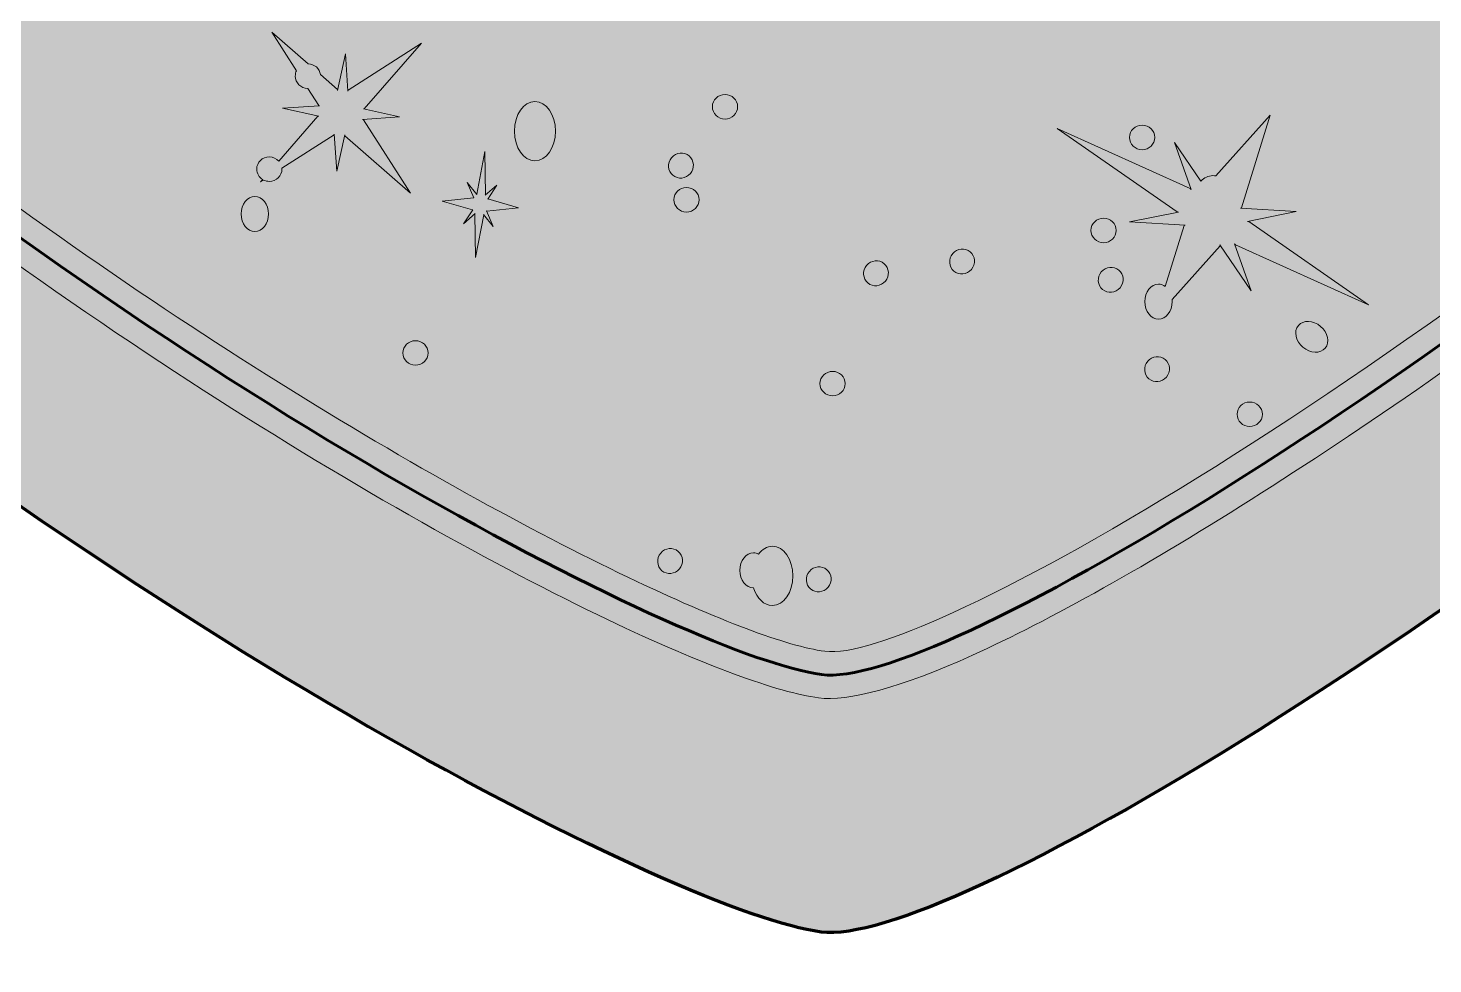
# Model space of a CAD drawing. Header units: millimetres. Extents: x 2.1 to 56, y 0.5 to 70.6.
# Drawn here: x 19.32 to 36.51, y 0.5 to 11.95 of the extents above; entities that cross this region are included whole.
import ezdxf

# ---------------------------------------------------------------- set-up
doc = ezdxf.new("R2010")
doc.units = ezdxf.units.MM

msp = doc.modelspace()

# ---------------------------------------------------------------- hatches: boundary and pattern name
at = {"true_color": 0x000000, "transparency": 33554687}
h = msp.add_hatch(color=18, dxfattribs=at)
edge = h.paths.add_edge_path(flags=0)
edge.add_spline(control_points=[(2.18, 58.849), (2.121, 62.163), (15.096, 70.58), (29.023, 70.516), (41.935, 70.457), (56.015, 62.173), (56, 58.849), (55.929, 43.515), (56.034, 43.399), (55.624, 27.611), (55.341, 16.727), (31.99, 0.499), (29.023, 0.889), (25.602, 1.338), (2.776, 14.306), (2.557, 29.116), (2.372, 41.574), (2.358, 48.941), (2.18, 58.849)], knot_values=[0, 0, 0, 0, 1, 1, 1, 2, 2, 2, 3, 3, 3, 4, 4, 4, 5, 5, 5, 6, 6, 6, 6], degree=3, periodic=1)
at = {"true_color": 0xffffff, "transparency": 33554687}
h = msp.add_hatch(color=7, dxfattribs=at)
edge = h.paths.add_edge_path(flags=0)
edge.add_spline(control_points=[(22.188, 10.097), (22.144, 10.124), (22.114, 10.171), (22.114, 10.225), (22.114, 10.308), (22.183, 10.375), (22.268, 10.375), (22.315, 10.375), (22.357, 10.355), (22.385, 10.323), (22.385, 10.323), (22.864, 10.871), (22.864, 10.871), (22.864, 10.871), (22.874, 10.873), (22.874, 10.873), (22.874, 10.873), (22.43, 10.97), (22.43, 10.97), (22.43, 10.97), (22.884, 11), (22.884, 11), (22.884, 11), (22.874, 11.003), (22.874, 11.003), (22.874, 11.003), (22.739, 11.213), (22.739, 11.213), (22.654, 11.214), (22.586, 11.281), (22.586, 11.363), (22.586, 11.387), (22.591, 11.409), (22.601, 11.429), (22.601, 11.429), (22.298, 11.901), (22.298, 11.901), (22.298, 11.901), (22.742, 11.513), (22.742, 11.513), (22.82, 11.513), (22.885, 11.455), (22.893, 11.381), (22.893, 11.381), (23.101, 11.199), (23.101, 11.199), (23.101, 11.199), (23.103, 11.189), (23.103, 11.189), (23.103, 11.189), (23.2, 11.634), (23.2, 11.634), (23.2, 11.634), (23.23, 11.18), (23.23, 11.18), (23.23, 11.18), (23.233, 11.19), (23.233, 11.19), (23.233, 11.19), (24.131, 11.766), (24.131, 11.766), (24.131, 11.766), (23.429, 10.962), (23.429, 10.962), (23.429, 10.962), (23.419, 10.961), (23.419, 10.961), (23.419, 10.961), (23.863, 10.864), (23.863, 10.864), (23.863, 10.864), (23.41, 10.833), (23.41, 10.833), (23.41, 10.833), (23.419, 10.83), (23.419, 10.83), (23.419, 10.83), (23.996, 9.932), (23.996, 9.932), (23.996, 9.932), (23.192, 10.634), (23.192, 10.634), (23.192, 10.634), (23.191, 10.644), (23.191, 10.644), (23.191, 10.644), (23.094, 10.2), (23.094, 10.2), (23.094, 10.2), (23.063, 10.654), (23.063, 10.654), (23.063, 10.654), (23.06, 10.644), (23.06, 10.644), (23.06, 10.644), (22.423, 10.235), (22.423, 10.235), (22.423, 10.232), (22.423, 10.228), (22.423, 10.225), (22.423, 10.142), (22.354, 10.075), (22.268, 10.075), (22.243, 10.075), (22.22, 10.081), (22.199, 10.091), (22.199, 10.091), (22.162, 10.068), (22.162, 10.068), (22.162, 10.068), (22.188, 10.097), (22.188, 10.097)], knot_values=[0, 0, 0, 0, 1, 1, 1, 2, 2, 2, 3, 3, 3, 4, 4, 4, 5, 5, 5, 6, 6, 6, 7, 7, 7, 8, 8, 8, 9, 9, 9, 10, 10, 10, 11, 11, 11, 12, 12, 12, 13, 13, 13, 14, 14, 14, 15, 15, 15, 16, 16, 16, 17, 17, 17, 18, 18, 18, 19, 19, 19, 20, 20, 20, 21, 21, 21, 22, 22, 22, 23, 23, 23, 24, 24, 24, 25, 25, 25, 26, 26, 26, 27, 27, 27, 28, 28, 28, 29, 29, 29, 30, 30, 30, 31, 31, 31, 32, 32, 32, 33, 33, 33, 34, 34, 34, 35, 35, 35, 36, 36, 36, 37, 37, 37, 37], degree=3, periodic=1)
h = msp.add_hatch(color=7, dxfattribs=at)
edge = h.paths.add_edge_path(flags=0)
edge.add_spline(control_points=[(25.52, 11.053), (25.658, 11.053), (25.771, 10.89), (25.771, 10.69), (25.771, 10.489), (25.658, 10.327), (25.52, 10.327), (25.381, 10.327), (25.269, 10.489), (25.269, 10.69), (25.269, 10.89), (25.381, 11.053), (25.52, 11.053)], knot_values=[0, 0, 0, 0, 1, 1, 1, 2, 2, 2, 3, 3, 3, 4, 4, 4, 4], degree=3, periodic=1)
h = msp.add_hatch(color=7, dxfattribs=at)
edge = h.paths.add_edge_path(flags=0)
edge.add_spline(control_points=[(27.846, 11.138), (27.931, 11.138), (28, 11.071), (28, 10.988), (28, 10.906), (27.931, 10.838), (27.846, 10.838), (27.76, 10.838), (27.691, 10.906), (27.691, 10.988), (27.691, 11.071), (27.76, 11.138), (27.846, 11.138)], knot_values=[0, 0, 0, 0, 1, 1, 1, 2, 2, 2, 3, 3, 3, 4, 4, 4, 4], degree=3, periodic=1)
h = msp.add_hatch(color=7, dxfattribs=at)
edge = h.paths.add_edge_path(flags=0)
edge.add_spline(control_points=[(33.235, 8.79), (33.235, 8.79), (33.466, 9.535), (33.466, 9.535), (33.466, 9.535), (33.478, 9.539), (33.478, 9.539), (33.478, 9.539), (32.798, 9.58), (32.798, 9.58), (32.798, 9.58), (33.395, 9.7), (33.395, 9.7), (33.395, 9.7), (33.379, 9.702), (33.379, 9.702), (33.379, 9.702), (31.912, 10.723), (31.912, 10.723), (31.912, 10.723), (33.541, 9.989), (33.541, 9.989), (33.541, 9.989), (33.551, 9.976), (33.551, 9.976), (33.551, 9.976), (33.347, 10.55), (33.347, 10.55), (33.347, 10.55), (33.67, 10.079), (33.67, 10.079), (33.711, 10.121), (33.761, 10.145), (33.815, 10.145), (33.829, 10.145), (33.842, 10.144), (33.855, 10.141), (33.855, 10.141), (34.52, 10.884), (34.52, 10.884), (34.52, 10.884), (34.169, 9.751), (34.169, 9.751), (34.169, 9.751), (34.157, 9.747), (34.157, 9.747), (34.157, 9.747), (34.838, 9.706), (34.838, 9.706), (34.838, 9.706), (34.241, 9.586), (34.241, 9.586), (34.241, 9.586), (34.256, 9.584), (34.256, 9.584), (34.256, 9.584), (35.724, 8.563), (35.724, 8.563), (35.724, 8.563), (34.094, 9.297), (34.094, 9.297), (34.094, 9.297), (34.084, 9.31), (34.084, 9.31), (34.084, 9.31), (34.288, 8.736), (34.288, 8.736), (34.288, 8.736), (33.903, 9.299), (33.903, 9.299), (33.903, 9.299), (33.906, 9.286), (33.906, 9.286), (33.906, 9.286), (33.318, 8.63), (33.318, 8.63), (33.319, 8.621), (33.319, 8.613), (33.319, 8.604), (33.319, 8.486), (33.244, 8.389), (33.152, 8.389), (33.06, 8.389), (32.985, 8.486), (32.985, 8.604), (32.985, 8.722), (33.06, 8.818), (33.152, 8.818), (33.182, 8.818), (33.211, 8.808), (33.235, 8.79)], knot_values=[0, 0, 0, 0, 1, 1, 1, 2, 2, 2, 3, 3, 3, 4, 4, 4, 5, 5, 5, 6, 6, 6, 7, 7, 7, 8, 8, 8, 9, 9, 9, 10, 10, 10, 11, 11, 11, 12, 12, 12, 13, 13, 13, 14, 14, 14, 15, 15, 15, 16, 16, 16, 17, 17, 17, 18, 18, 18, 19, 19, 19, 20, 20, 20, 21, 21, 21, 22, 22, 22, 23, 23, 23, 24, 24, 24, 25, 25, 25, 26, 26, 26, 27, 27, 27, 28, 28, 28, 29, 29, 29, 30, 30, 30, 30], degree=3, periodic=1)
h = msp.add_hatch(color=7, dxfattribs=at)
edge = h.paths.add_edge_path(flags=0)
edge.add_spline(control_points=[(32.951, 10.763), (33.037, 10.763), (33.106, 10.696), (33.106, 10.613), (33.106, 10.531), (33.037, 10.463), (32.951, 10.463), (32.866, 10.463), (32.797, 10.531), (32.797, 10.613), (32.797, 10.696), (32.866, 10.763), (32.951, 10.763)], knot_values=[0, 0, 0, 0, 1, 1, 1, 2, 2, 2, 3, 3, 3, 4, 4, 4, 4], degree=3, periodic=1)
msp.add_hatch(color=7, dxfattribs=at).paths.add_polyline_path([(24.772, 9.872), (24.69, 10.062), (24.808, 9.915), (24.807, 9.919), (24.907, 10.44), (24.915, 9.91), (24.912, 9.905), (25.055, 10.03), (24.941, 9.858), (24.944, 9.86), (25.317, 9.752), (24.931, 9.71), (24.928, 9.713), (25.01, 9.524), (24.891, 9.671), (24.893, 9.667), (24.793, 9.145), (24.785, 9.676), (24.788, 9.68), (24.645, 9.556), (24.759, 9.728), (24.756, 9.726), (24.383, 9.834), (24.769, 9.875)], flags=0)
h = msp.add_hatch(color=7, dxfattribs=at)
edge = h.paths.add_edge_path(flags=0)
edge.add_spline(control_points=[(27.192, 10.365), (27.247, 10.43), (27.343, 10.439), (27.406, 10.386), (27.47, 10.333), (27.476, 10.237), (27.422, 10.171), (27.367, 10.106), (27.271, 10.097), (27.207, 10.15), (27.144, 10.203), (27.137, 10.299), (27.192, 10.365)], knot_values=[0, 0, 0, 0, 1, 1, 1, 2, 2, 2, 3, 3, 3, 4, 4, 4, 4], degree=3, periodic=1)
h = msp.add_hatch(color=7, dxfattribs=at)
edge = h.paths.add_edge_path(flags=0)
edge.add_spline(control_points=[(27.374, 10), (27.459, 10), (27.529, 9.933), (27.529, 9.85), (27.529, 9.767), (27.459, 9.7), (27.374, 9.7), (27.289, 9.7), (27.22, 9.767), (27.22, 9.85), (27.22, 9.933), (27.289, 10), (27.374, 10)], knot_values=[0, 0, 0, 0, 1, 1, 1, 2, 2, 2, 3, 3, 3, 4, 4, 4, 4], degree=3, periodic=1)
h = msp.add_hatch(color=7, dxfattribs=at)
edge = h.paths.add_edge_path(flags=0)
edge.add_spline(control_points=[(22.091, 9.891), (22.183, 9.891), (22.258, 9.795), (22.258, 9.677), (22.258, 9.558), (22.183, 9.462), (22.091, 9.462), (21.999, 9.462), (21.924, 9.558), (21.924, 9.677), (21.924, 9.795), (21.999, 9.891), (22.091, 9.891)], knot_values=[0, 0, 0, 0, 1, 1, 1, 2, 2, 2, 3, 3, 3, 4, 4, 4, 4], degree=3, periodic=1)
h = msp.add_hatch(color=7, dxfattribs=at)
edge = h.paths.add_edge_path(flags=0)
edge.add_spline(control_points=[(32.48, 9.625), (32.565, 9.625), (32.634, 9.558), (32.634, 9.475), (32.634, 9.392), (32.565, 9.325), (32.48, 9.325), (32.395, 9.325), (32.325, 9.392), (32.325, 9.475), (32.325, 9.558), (32.395, 9.625), (32.48, 9.625)], knot_values=[0, 0, 0, 0, 1, 1, 1, 2, 2, 2, 3, 3, 3, 4, 4, 4, 4], degree=3, periodic=1)
h = msp.add_hatch(color=7, dxfattribs=at)
edge = h.paths.add_edge_path(flags=0)
edge.add_spline(control_points=[(29.579, 9.047), (29.634, 9.112), (29.73, 9.122), (29.793, 9.068), (29.857, 9.015), (29.864, 8.919), (29.809, 8.854), (29.754, 8.789), (29.658, 8.779), (29.595, 8.832), (29.531, 8.885), (29.524, 8.982), (29.579, 9.047)], knot_values=[0, 0, 0, 0, 1, 1, 1, 2, 2, 2, 3, 3, 3, 4, 4, 4, 4], degree=3, periodic=1)
h = msp.add_hatch(color=7, dxfattribs=at)
edge = h.paths.add_edge_path(flags=0)
edge.add_spline(control_points=[(30.633, 9.191), (30.687, 9.256), (30.783, 9.266), (30.847, 9.213), (30.91, 9.159), (30.917, 9.063), (30.862, 8.998), (30.807, 8.933), (30.711, 8.923), (30.648, 8.976), (30.585, 9.03), (30.578, 9.126), (30.633, 9.191)], knot_values=[0, 0, 0, 0, 1, 1, 1, 2, 2, 2, 3, 3, 3, 4, 4, 4, 4], degree=3, periodic=1)
h = msp.add_hatch(color=7, dxfattribs=at)
edge = h.paths.add_edge_path(flags=0)
edge.add_spline(control_points=[(32.452, 8.967), (32.507, 9.032), (32.603, 9.042), (32.667, 8.989), (32.73, 8.935), (32.737, 8.839), (32.682, 8.774), (32.627, 8.709), (32.531, 8.699), (32.468, 8.752), (32.404, 8.806), (32.397, 8.902), (32.452, 8.967)], knot_values=[0, 0, 0, 0, 1, 1, 1, 2, 2, 2, 3, 3, 3, 4, 4, 4, 4], degree=3, periodic=1)
h = msp.add_hatch(color=7, dxfattribs=at)
edge = h.paths.add_edge_path(flags=0)
edge.add_spline(control_points=[(34.864, 8.311), (34.923, 8.382), (35.045, 8.377), (35.136, 8.301), (35.226, 8.225), (35.252, 8.105), (35.192, 8.035), (35.133, 7.964), (35.011, 7.969), (34.92, 8.045), (34.83, 8.121), (34.804, 8.24), (34.864, 8.311)], knot_values=[0, 0, 0, 0, 1, 1, 1, 2, 2, 2, 3, 3, 3, 4, 4, 4, 4], degree=3, periodic=1)
h = msp.add_hatch(color=7, dxfattribs=at)
edge = h.paths.add_edge_path(flags=0)
edge.add_spline(control_points=[(24.057, 8.125), (24.142, 8.125), (24.212, 8.058), (24.212, 7.975), (24.212, 7.892), (24.142, 7.825), (24.057, 7.825), (23.972, 7.825), (23.903, 7.892), (23.903, 7.975), (23.903, 8.058), (23.972, 8.125), (24.057, 8.125)], knot_values=[0, 0, 0, 0, 1, 1, 1, 2, 2, 2, 3, 3, 3, 4, 4, 4, 4], degree=3, periodic=1)
h = msp.add_hatch(color=7, dxfattribs=at)
edge = h.paths.add_edge_path(flags=0)
edge.add_spline(control_points=[(33.02, 7.874), (33.075, 7.939), (33.171, 7.948), (33.234, 7.895), (33.297, 7.842), (33.304, 7.746), (33.249, 7.68), (33.194, 7.615), (33.099, 7.605), (33.035, 7.659), (32.972, 7.712), (32.965, 7.808), (33.02, 7.874)], knot_values=[0, 0, 0, 0, 1, 1, 1, 2, 2, 2, 3, 3, 3, 4, 4, 4, 4], degree=3, periodic=1)
h = msp.add_hatch(color=7, dxfattribs=at)
edge = h.paths.add_edge_path(flags=0)
edge.add_spline(control_points=[(29.163, 7.75), (29.248, 7.75), (29.317, 7.683), (29.317, 7.6), (29.317, 7.517), (29.248, 7.45), (29.163, 7.45), (29.078, 7.45), (29.008, 7.517), (29.008, 7.6), (29.008, 7.683), (29.078, 7.75), (29.163, 7.75)], knot_values=[0, 0, 0, 0, 1, 1, 1, 2, 2, 2, 3, 3, 3, 4, 4, 4, 4], degree=3, periodic=1)
h = msp.add_hatch(color=7, dxfattribs=at)
edge = h.paths.add_edge_path(flags=0)
edge.add_spline(control_points=[(34.268, 7.375), (34.354, 7.375), (34.423, 7.308), (34.423, 7.225), (34.423, 7.142), (34.354, 7.075), (34.268, 7.075), (34.183, 7.075), (34.114, 7.142), (34.114, 7.225), (34.114, 7.308), (34.183, 7.375), (34.268, 7.375)], knot_values=[0, 0, 0, 0, 1, 1, 1, 2, 2, 2, 3, 3, 3, 4, 4, 4, 4], degree=3, periodic=1)
h = msp.add_hatch(color=7, dxfattribs=at)
edge = h.paths.add_edge_path(flags=0)
edge.add_spline(control_points=[(27.059, 5.526), (27.114, 5.591), (27.21, 5.601), (27.273, 5.547), (27.336, 5.494), (27.343, 5.398), (27.288, 5.332), (27.233, 5.267), (27.137, 5.258), (27.074, 5.311), (27.011, 5.364), (27.004, 5.46), (27.059, 5.526)], knot_values=[0, 0, 0, 0, 1, 1, 1, 2, 2, 2, 3, 3, 3, 4, 4, 4, 4], degree=3, periodic=1)
h = msp.add_hatch(color=7, dxfattribs=at)
edge = h.paths.add_edge_path(flags=0)
edge.add_spline(control_points=[(28.196, 5.1), (28.196, 5.1), (28.194, 5.1), (28.194, 5.1), (28.102, 5.1), (28.027, 5.196), (28.027, 5.314), (28.027, 5.433), (28.102, 5.529), (28.194, 5.529), (28.216, 5.529), (28.237, 5.524), (28.256, 5.514), (28.301, 5.573), (28.36, 5.61), (28.426, 5.61), (28.564, 5.61), (28.677, 5.447), (28.677, 5.247), (28.677, 5.047), (28.564, 4.884), (28.426, 4.884), (28.323, 4.884), (28.235, 4.973), (28.196, 5.1)], knot_values=[0, 0, 0, 0, 1, 1, 1, 2, 2, 2, 3, 3, 3, 4, 4, 4, 5, 5, 5, 6, 6, 6, 7, 7, 7, 8, 8, 8, 8], degree=3, periodic=1)
h = msp.add_hatch(color=7, dxfattribs=at)
edge = h.paths.add_edge_path(flags=0)
edge.add_spline(control_points=[(28.879, 5.302), (28.933, 5.367), (29.029, 5.376), (29.093, 5.323), (29.156, 5.27), (29.163, 5.174), (29.108, 5.108), (29.053, 5.043), (28.957, 5.033), (28.894, 5.087), (28.831, 5.14), (28.824, 5.236), (28.879, 5.302)], knot_values=[0, 0, 0, 0, 1, 1, 1, 2, 2, 2, 3, 3, 3, 4, 4, 4, 4], degree=3, periodic=1)

# ---------------------------------------------------------------- linework, layer by layer
at = {"color": 18, "linetype": 'Continuous', "lineweight": 9, "true_color": 0x000000}
msp.add_lwpolyline([(24.772, 9.872), (24.69, 10.062), (24.808, 9.915), (24.807, 9.919), (24.907, 10.44), (24.915, 9.91), (24.912, 9.905), (25.055, 10.03), (24.941, 9.858), (24.944, 9.86), (25.317, 9.752), (24.931, 9.71), (24.928, 9.713), (25.01, 9.524), (24.891, 9.671), (24.893, 9.667), (24.793, 9.145), (24.785, 9.676), (24.788, 9.68), (24.645, 9.556), (24.759, 9.728), (24.756, 9.726), (24.383, 9.834), (24.769, 9.875), (24.772, 9.872)], close=True, dxfattribs=at)
at = {"color": 7, "linetype": 'Continuous', "lineweight": 158, "true_color": 0xffffff}
msp.add_open_spline([(2.18, 58.849), (2.358, 48.941), (2.372, 41.574), (2.557, 29.116), (2.776, 14.306), (25.602, 1.338), (29.023, 0.889), (31.99, 0.499), (55.341, 16.727), (55.624, 27.611), (56.034, 43.399), (55.929, 43.515), (56, 58.849), (56.015, 62.173), (41.935, 70.457), (29.023, 70.516), (15.096, 70.58), (2.121, 62.163), (2.18, 58.849)], degree=3, knots=[0, 0, 0, 0, 1, 1, 1, 2, 2, 2, 3, 3, 3, 4, 4, 4, 5, 5, 5, 6, 6, 6, 6], dxfattribs=at)
at = {"color": 18, "linetype": 'Continuous', "lineweight": 9, "true_color": 0x000000}
for points, knots in [([(54.172, 51.633), (54.147, 42.936), (54.164, 40.895), (53.847, 28.675), (53.783, 26.218), (52.481, 23.466), (50.482, 20.715), (47.528, 16.65), (43.056, 12.573), (38.944, 9.44), (35.741, 6.998), (32.755, 5.129), (30.875, 4.276), (30.005, 3.881), (29.348, 3.708), (28.991, 3.755), (28.501, 3.819), (27.594, 4.146), (26.407, 4.713), (23.715, 6), (19.533, 8.526), (15.533, 11.868), (9.787, 16.671), (4.436, 23.161), (4.333, 30.067), (4.163, 41.555), (4.151, 48.349), (3.986, 57.485), (3.979, 57.897), (4.154, 58.391), (4.515, 58.931), (5.009, 59.672), (5.855, 60.522), (6.993, 61.401), (11.337, 64.754), (19.966, 68.578), (29.029, 68.537), (37.429, 68.499), (46.36, 64.715), (50.958, 61.389), (52.161, 60.518), (53.071, 59.676), (53.607, 58.939), (54, 58.399), (54.196, 57.904), (54.194, 57.489), (54.184, 55.311), (54.177, 53.467), (54.173, 51.851), (54.201, 51.78), (54.2, 51.702), (54.172, 51.633)], [0, 0, 0, 0, 1, 1, 1, 2, 2, 2, 3, 3, 3, 4, 4, 4, 5, 5, 5, 6, 6, 6, 7, 7, 7, 8, 8, 8, 9, 9, 9, 10, 10, 10, 11, 11, 11, 12, 12, 12, 13, 13, 13, 14, 14, 14, 15, 15, 15, 16, 16, 16, 17, 17, 17, 17]), ([(53.375, 32.803), (53.585, 41.525), (53.575, 44.031), (53.597, 51.666), (52.67, 52.775), (44.08, 62.555), (29.09, 62.551), (13.964, 62.547), (5.441, 52.2), (4.658, 51.208), (4.715, 46.84), (4.751, 42.647), (4.809, 37.645), (4.812, 37.645), (4.815, 37.646), (4.819, 37.646), (4.911, 37.646), (4.986, 37.549), (4.986, 37.431), (4.986, 37.313), (4.911, 37.217), (4.819, 37.217), (4.819, 37.217), (4.814, 37.217), (4.814, 37.217), (4.825, 36.294), (4.837, 35.344), (4.849, 34.36), (4.892, 34.472), (4.975, 34.548), (5.069, 34.548), (5.208, 34.548), (5.32, 34.385), (5.32, 34.185), (5.32, 33.985), (5.208, 33.822), (5.069, 33.822), (4.978, 33.822), (4.898, 33.893), (4.854, 33.998), (4.871, 32.749), (4.889, 31.446), (4.909, 30.075), (5.009, 23.323), (10.284, 17.005), (15.902, 12.31), (16.27, 12.003), (16.639, 11.702), (17.009, 11.409), (16.986, 11.464), (16.973, 11.528), (16.973, 11.597), (16.973, 11.797), (17.085, 11.96), (17.224, 11.96), (17.362, 11.96), (17.475, 11.797), (17.475, 11.597), (17.475, 11.4), (17.366, 11.24), (17.231, 11.234), (20.762, 8.462), (24.29, 6.363), (26.656, 5.232), (27.764, 4.702), (28.608, 4.385), (29.066, 4.325), (29.365, 4.286), (29.906, 4.468), (30.637, 4.8), (32.265, 5.538), (34.73, 7.051), (37.445, 9.038), (37.436, 9.057), (37.431, 9.078), (37.431, 9.1), (37.431, 9.183), (37.5, 9.25), (37.586, 9.25), (37.624, 9.25), (37.658, 9.237), (37.685, 9.215), (37.986, 9.437), (38.29, 9.664), (38.596, 9.897), (39.471, 10.565), (40.364, 11.275), (41.254, 12.019), (41.233, 12.045), (41.22, 12.078), (41.22, 12.113), (41.22, 12.196), (41.289, 12.263), (41.374, 12.263), (41.419, 12.263), (41.459, 12.245), (41.487, 12.215), (44.655, 14.885), (47.777, 17.972), (50.016, 21.054), (51.936, 23.696), (53.21, 26.33), (53.271, 28.69), (53.31, 30.199), (53.345, 31.552), (53.374, 32.782), (53.374, 32.782), (52.448, 32.427), (52.448, 32.427), (52.448, 32.427), (52.439, 32.43), (52.439, 32.43), (52.439, 32.43), (52.786, 32.137), (52.786, 32.137), (52.786, 32.137), (52.371, 32.322), (52.371, 32.322), (52.371, 32.322), (52.378, 32.315), (52.378, 32.315), (52.378, 32.315), (52.468, 31.252), (52.468, 31.252), (52.468, 31.252), (52.085, 32.248), (52.085, 32.248), (52.085, 32.248), (52.089, 32.257), (52.089, 32.257), (52.089, 32.257), (51.795, 31.91), (51.795, 31.91), (51.795, 31.91), (51.98, 32.325), (51.98, 32.325), (51.98, 32.325), (51.973, 32.318), (51.973, 32.318), (51.973, 32.318), (50.91, 32.228), (50.91, 32.228), (50.91, 32.228), (51.906, 32.61), (51.906, 32.61), (51.906, 32.61), (51.916, 32.607), (51.916, 32.607), (51.916, 32.607), (51.568, 32.901), (51.568, 32.901), (51.568, 32.901), (51.984, 32.716), (51.984, 32.716), (51.984, 32.716), (51.977, 32.723), (51.977, 32.723), (51.977, 32.723), (51.887, 33.786), (51.887, 33.786), (51.887, 33.786), (52.269, 32.79), (52.269, 32.79), (52.269, 32.79), (52.266, 32.78), (52.266, 32.78), (52.266, 32.78), (52.559, 33.128), (52.559, 33.128), (52.559, 33.128), (52.374, 32.712), (52.374, 32.712), (52.374, 32.712), (52.381, 32.719), (52.381, 32.719), (52.381, 32.719), (53.375, 32.803), (53.375, 32.803)], [0, 0, 0, 0, 1, 1, 1, 2, 2, 2, 3, 3, 3, 4, 4, 4, 5, 5, 5, 6, 6, 6, 7, 7, 7, 8, 8, 8, 9, 9, 9, 10, 10, 10, 11, 11, 11, 12, 12, 12, 13, 13, 13, 14, 14, 14, 15, 15, 15, 16, 16, 16, 17, 17, 17, 18, 18, 18, 19, 19, 19, 20, 20, 20, 21, 21, 21, 22, 22, 22, 23, 23, 23, 24, 24, 24, 25, 25, 25, 26, 26, 26, 27, 27, 27, 28, 28, 28, 29, 29, 29, 30, 30, 30, 31, 31, 31, 32, 32, 32, 33, 33, 33, 34, 34, 34, 35, 35, 35, 36, 36, 36, 37, 37, 37, 38, 38, 38, 39, 39, 39, 40, 40, 40, 41, 41, 41, 42, 42, 42, 43, 43, 43, 44, 44, 44, 45, 45, 45, 46, 46, 46, 47, 47, 47, 48, 48, 48, 49, 49, 49, 50, 50, 50, 51, 51, 51, 52, 52, 52, 53, 53, 53, 54, 54, 54, 55, 55, 55, 56, 56, 56, 57, 57, 57, 58, 58, 58, 59, 59, 59, 59]), ([(22.188, 10.097), (22.144, 10.124), (22.114, 10.171), (22.114, 10.225), (22.114, 10.308), (22.183, 10.375), (22.268, 10.375), (22.315, 10.375), (22.357, 10.355), (22.385, 10.323), (22.385, 10.323), (22.864, 10.871), (22.864, 10.871), (22.864, 10.871), (22.874, 10.873), (22.874, 10.873), (22.874, 10.873), (22.43, 10.97), (22.43, 10.97), (22.43, 10.97), (22.884, 11), (22.884, 11), (22.884, 11), (22.874, 11.003), (22.874, 11.003), (22.874, 11.003), (22.739, 11.213), (22.739, 11.213), (22.654, 11.214), (22.586, 11.281), (22.586, 11.363), (22.586, 11.387), (22.591, 11.409), (22.601, 11.429), (22.601, 11.429), (22.298, 11.901), (22.298, 11.901), (22.298, 11.901), (22.742, 11.513), (22.742, 11.513), (22.82, 11.513), (22.885, 11.455), (22.893, 11.381), (22.893, 11.381), (23.101, 11.199), (23.101, 11.199), (23.101, 11.199), (23.103, 11.189), (23.103, 11.189), (23.103, 11.189), (23.2, 11.634), (23.2, 11.634), (23.2, 11.634), (23.23, 11.18), (23.23, 11.18), (23.23, 11.18), (23.233, 11.19), (23.233, 11.19), (23.233, 11.19), (24.131, 11.766), (24.131, 11.766), (24.131, 11.766), (23.429, 10.962), (23.429, 10.962), (23.429, 10.962), (23.419, 10.961), (23.419, 10.961), (23.419, 10.961), (23.863, 10.864), (23.863, 10.864), (23.863, 10.864), (23.41, 10.833), (23.41, 10.833), (23.41, 10.833), (23.419, 10.83), (23.419, 10.83), (23.419, 10.83), (23.996, 9.932), (23.996, 9.932), (23.996, 9.932), (23.192, 10.634), (23.192, 10.634), (23.192, 10.634), (23.191, 10.644), (23.191, 10.644), (23.191, 10.644), (23.094, 10.2), (23.094, 10.2), (23.094, 10.2), (23.063, 10.654), (23.063, 10.654), (23.063, 10.654), (23.06, 10.644), (23.06, 10.644), (23.06, 10.644), (22.423, 10.235), (22.423, 10.235), (22.423, 10.232), (22.423, 10.228), (22.423, 10.225), (22.423, 10.142), (22.354, 10.075), (22.268, 10.075), (22.243, 10.075), (22.22, 10.081), (22.199, 10.091), (22.199, 10.091), (22.162, 10.068), (22.162, 10.068), (22.162, 10.068), (22.188, 10.097), (22.188, 10.097)], [0, 0, 0, 0, 1, 1, 1, 2, 2, 2, 3, 3, 3, 4, 4, 4, 5, 5, 5, 6, 6, 6, 7, 7, 7, 8, 8, 8, 9, 9, 9, 10, 10, 10, 11, 11, 11, 12, 12, 12, 13, 13, 13, 14, 14, 14, 15, 15, 15, 16, 16, 16, 17, 17, 17, 18, 18, 18, 19, 19, 19, 20, 20, 20, 21, 21, 21, 22, 22, 22, 23, 23, 23, 24, 24, 24, 25, 25, 25, 26, 26, 26, 27, 27, 27, 28, 28, 28, 29, 29, 29, 30, 30, 30, 31, 31, 31, 32, 32, 32, 33, 33, 33, 34, 34, 34, 35, 35, 35, 36, 36, 36, 37, 37, 37, 37]), ([(25.52, 11.053), (25.658, 11.053), (25.771, 10.89), (25.771, 10.69), (25.771, 10.489), (25.658, 10.327), (25.52, 10.327), (25.381, 10.327), (25.269, 10.489), (25.269, 10.69), (25.269, 10.89), (25.381, 11.053), (25.52, 11.053)], [0, 0, 0, 0, 1, 1, 1, 2, 2, 2, 3, 3, 3, 4, 4, 4, 4]), ([(27.846, 11.138), (27.931, 11.138), (28, 11.071), (28, 10.988), (28, 10.906), (27.931, 10.838), (27.846, 10.838), (27.76, 10.838), (27.691, 10.906), (27.691, 10.988), (27.691, 11.071), (27.76, 11.138), (27.846, 11.138)], [0, 0, 0, 0, 1, 1, 1, 2, 2, 2, 3, 3, 3, 4, 4, 4, 4]), ([(33.235, 8.79), (33.235, 8.79), (33.466, 9.535), (33.466, 9.535), (33.466, 9.535), (33.478, 9.539), (33.478, 9.539), (33.478, 9.539), (32.798, 9.58), (32.798, 9.58), (32.798, 9.58), (33.395, 9.7), (33.395, 9.7), (33.395, 9.7), (33.379, 9.702), (33.379, 9.702), (33.379, 9.702), (31.912, 10.723), (31.912, 10.723), (31.912, 10.723), (33.541, 9.989), (33.541, 9.989), (33.541, 9.989), (33.551, 9.976), (33.551, 9.976), (33.551, 9.976), (33.347, 10.55), (33.347, 10.55), (33.347, 10.55), (33.67, 10.079), (33.67, 10.079), (33.711, 10.121), (33.761, 10.145), (33.815, 10.145), (33.829, 10.145), (33.842, 10.144), (33.855, 10.141), (33.855, 10.141), (34.52, 10.884), (34.52, 10.884), (34.52, 10.884), (34.169, 9.751), (34.169, 9.751), (34.169, 9.751), (34.157, 9.747), (34.157, 9.747), (34.157, 9.747), (34.838, 9.706), (34.838, 9.706), (34.838, 9.706), (34.241, 9.586), (34.241, 9.586), (34.241, 9.586), (34.256, 9.584), (34.256, 9.584), (34.256, 9.584), (35.724, 8.563), (35.724, 8.563), (35.724, 8.563), (34.094, 9.297), (34.094, 9.297), (34.094, 9.297), (34.084, 9.31), (34.084, 9.31), (34.084, 9.31), (34.288, 8.736), (34.288, 8.736), (34.288, 8.736), (33.903, 9.299), (33.903, 9.299), (33.903, 9.299), (33.906, 9.286), (33.906, 9.286), (33.906, 9.286), (33.318, 8.63), (33.318, 8.63), (33.319, 8.621), (33.319, 8.613), (33.319, 8.604), (33.319, 8.486), (33.244, 8.389), (33.152, 8.389), (33.06, 8.389), (32.985, 8.486), (32.985, 8.604), (32.985, 8.722), (33.06, 8.818), (33.152, 8.818), (33.182, 8.818), (33.211, 8.808), (33.235, 8.79)], [0, 0, 0, 0, 1, 1, 1, 2, 2, 2, 3, 3, 3, 4, 4, 4, 5, 5, 5, 6, 6, 6, 7, 7, 7, 8, 8, 8, 9, 9, 9, 10, 10, 10, 11, 11, 11, 12, 12, 12, 13, 13, 13, 14, 14, 14, 15, 15, 15, 16, 16, 16, 17, 17, 17, 18, 18, 18, 19, 19, 19, 20, 20, 20, 21, 21, 21, 22, 22, 22, 23, 23, 23, 24, 24, 24, 25, 25, 25, 26, 26, 26, 27, 27, 27, 28, 28, 28, 29, 29, 29, 30, 30, 30, 30]), ([(32.951, 10.763), (33.037, 10.763), (33.106, 10.696), (33.106, 10.613), (33.106, 10.531), (33.037, 10.463), (32.951, 10.463), (32.866, 10.463), (32.797, 10.531), (32.797, 10.613), (32.797, 10.696), (32.866, 10.763), (32.951, 10.763)], [0, 0, 0, 0, 1, 1, 1, 2, 2, 2, 3, 3, 3, 4, 4, 4, 4]), ([(27.192, 10.365), (27.247, 10.43), (27.343, 10.439), (27.406, 10.386), (27.47, 10.333), (27.476, 10.237), (27.422, 10.171), (27.367, 10.106), (27.271, 10.097), (27.207, 10.15), (27.144, 10.203), (27.137, 10.299), (27.192, 10.365)], [0, 0, 0, 0, 1, 1, 1, 2, 2, 2, 3, 3, 3, 4, 4, 4, 4]), ([(27.374, 10), (27.459, 10), (27.529, 9.933), (27.529, 9.85), (27.529, 9.767), (27.459, 9.7), (27.374, 9.7), (27.289, 9.7), (27.22, 9.767), (27.22, 9.85), (27.22, 9.933), (27.289, 10), (27.374, 10)], [0, 0, 0, 0, 1, 1, 1, 2, 2, 2, 3, 3, 3, 4, 4, 4, 4]), ([(22.091, 9.891), (22.183, 9.891), (22.258, 9.795), (22.258, 9.677), (22.258, 9.558), (22.183, 9.462), (22.091, 9.462), (21.999, 9.462), (21.924, 9.558), (21.924, 9.677), (21.924, 9.795), (21.999, 9.891), (22.091, 9.891)], [0, 0, 0, 0, 1, 1, 1, 2, 2, 2, 3, 3, 3, 4, 4, 4, 4]), ([(32.48, 9.625), (32.565, 9.625), (32.634, 9.558), (32.634, 9.475), (32.634, 9.392), (32.565, 9.325), (32.48, 9.325), (32.395, 9.325), (32.325, 9.392), (32.325, 9.475), (32.325, 9.558), (32.395, 9.625), (32.48, 9.625)], [0, 0, 0, 0, 1, 1, 1, 2, 2, 2, 3, 3, 3, 4, 4, 4, 4]), ([(29.579, 9.047), (29.634, 9.112), (29.73, 9.122), (29.793, 9.068), (29.857, 9.015), (29.864, 8.919), (29.809, 8.854), (29.754, 8.789), (29.658, 8.779), (29.595, 8.832), (29.531, 8.885), (29.524, 8.982), (29.579, 9.047)], [0, 0, 0, 0, 1, 1, 1, 2, 2, 2, 3, 3, 3, 4, 4, 4, 4]), ([(30.633, 9.191), (30.687, 9.256), (30.783, 9.266), (30.847, 9.213), (30.91, 9.159), (30.917, 9.063), (30.862, 8.998), (30.807, 8.933), (30.711, 8.923), (30.648, 8.976), (30.585, 9.03), (30.578, 9.126), (30.633, 9.191)], [0, 0, 0, 0, 1, 1, 1, 2, 2, 2, 3, 3, 3, 4, 4, 4, 4]), ([(32.452, 8.967), (32.507, 9.032), (32.603, 9.042), (32.667, 8.989), (32.73, 8.935), (32.737, 8.839), (32.682, 8.774), (32.627, 8.709), (32.531, 8.699), (32.468, 8.752), (32.404, 8.806), (32.397, 8.902), (32.452, 8.967)], [0, 0, 0, 0, 1, 1, 1, 2, 2, 2, 3, 3, 3, 4, 4, 4, 4]), ([(34.864, 8.311), (34.923, 8.382), (35.045, 8.377), (35.136, 8.301), (35.226, 8.225), (35.252, 8.105), (35.192, 8.035), (35.133, 7.964), (35.011, 7.969), (34.92, 8.045), (34.83, 8.121), (34.804, 8.24), (34.864, 8.311)], [0, 0, 0, 0, 1, 1, 1, 2, 2, 2, 3, 3, 3, 4, 4, 4, 4]), ([(24.057, 8.125), (24.142, 8.125), (24.212, 8.058), (24.212, 7.975), (24.212, 7.892), (24.142, 7.825), (24.057, 7.825), (23.972, 7.825), (23.903, 7.892), (23.903, 7.975), (23.903, 8.058), (23.972, 8.125), (24.057, 8.125)], [0, 0, 0, 0, 1, 1, 1, 2, 2, 2, 3, 3, 3, 4, 4, 4, 4]), ([(33.02, 7.874), (33.075, 7.939), (33.171, 7.948), (33.234, 7.895), (33.297, 7.842), (33.304, 7.746), (33.249, 7.68), (33.194, 7.615), (33.099, 7.605), (33.035, 7.659), (32.972, 7.712), (32.965, 7.808), (33.02, 7.874)], [0, 0, 0, 0, 1, 1, 1, 2, 2, 2, 3, 3, 3, 4, 4, 4, 4]), ([(29.163, 7.75), (29.248, 7.75), (29.317, 7.683), (29.317, 7.6), (29.317, 7.517), (29.248, 7.45), (29.163, 7.45), (29.078, 7.45), (29.008, 7.517), (29.008, 7.6), (29.008, 7.683), (29.078, 7.75), (29.163, 7.75)], [0, 0, 0, 0, 1, 1, 1, 2, 2, 2, 3, 3, 3, 4, 4, 4, 4]), ([(34.268, 7.375), (34.354, 7.375), (34.423, 7.308), (34.423, 7.225), (34.423, 7.142), (34.354, 7.075), (34.268, 7.075), (34.183, 7.075), (34.114, 7.142), (34.114, 7.225), (34.114, 7.308), (34.183, 7.375), (34.268, 7.375)], [0, 0, 0, 0, 1, 1, 1, 2, 2, 2, 3, 3, 3, 4, 4, 4, 4]), ([(27.059, 5.526), (27.114, 5.591), (27.21, 5.601), (27.273, 5.547), (27.336, 5.494), (27.343, 5.398), (27.288, 5.332), (27.233, 5.267), (27.137, 5.258), (27.074, 5.311), (27.011, 5.364), (27.004, 5.46), (27.059, 5.526)], [0, 0, 0, 0, 1, 1, 1, 2, 2, 2, 3, 3, 3, 4, 4, 4, 4]), ([(28.196, 5.1), (28.196, 5.1), (28.194, 5.1), (28.194, 5.1), (28.102, 5.1), (28.027, 5.196), (28.027, 5.314), (28.027, 5.433), (28.102, 5.529), (28.194, 5.529), (28.216, 5.529), (28.237, 5.524), (28.256, 5.514), (28.301, 5.573), (28.36, 5.61), (28.426, 5.61), (28.564, 5.61), (28.677, 5.447), (28.677, 5.247), (28.677, 5.047), (28.564, 4.884), (28.426, 4.884), (28.323, 4.884), (28.235, 4.973), (28.196, 5.1)], [0, 0, 0, 0, 1, 1, 1, 2, 2, 2, 3, 3, 3, 4, 4, 4, 5, 5, 5, 6, 6, 6, 7, 7, 7, 8, 8, 8, 8]), ([(28.879, 5.302), (28.933, 5.367), (29.029, 5.376), (29.093, 5.323), (29.156, 5.27), (29.163, 5.174), (29.108, 5.108), (29.053, 5.043), (28.957, 5.033), (28.894, 5.087), (28.831, 5.14), (28.824, 5.236), (28.879, 5.302)], [0, 0, 0, 0, 1, 1, 1, 2, 2, 2, 3, 3, 3, 4, 4, 4, 4])]:
    msp.add_open_spline(points, degree=3, knots=knots, dxfattribs=at)
at = {"color": 7, "linetype": 'Continuous', "lineweight": 60, "true_color": 0xffffff}
msp.add_open_spline([(4.274, 57.49), (4.438, 48.353), (4.451, 41.56), (4.621, 30.071), (4.824, 16.413), (25.874, 4.454), (29.028, 4.04), (31.765, 3.681), (53.298, 18.646), (53.559, 28.683), (53.937, 43.242), (53.84, 43.349), (53.906, 57.49), (53.92, 60.556), (40.936, 68.195), (29.028, 68.249), (16.185, 68.308), (4.219, 60.546), (4.274, 57.49)], degree=3, knots=[0, 0, 0, 0, 1, 1, 1, 2, 2, 2, 3, 3, 3, 4, 4, 4, 5, 5, 5, 6, 6, 6, 6], dxfattribs=at)

doc.saveas('drawing.dxf')
